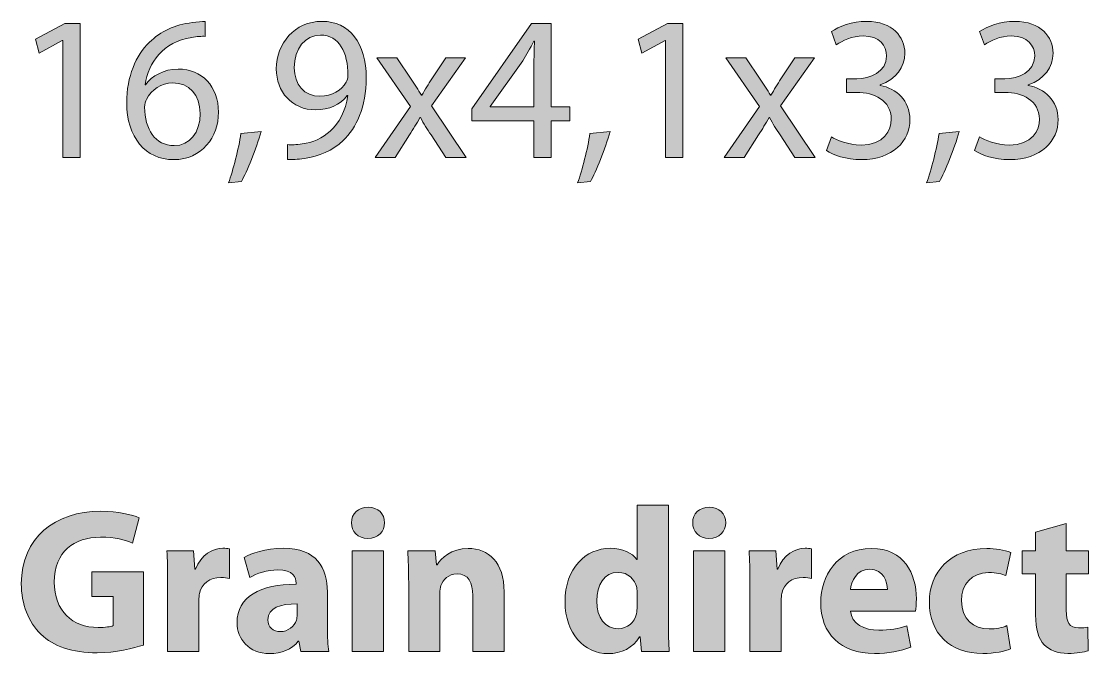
# Model space of a CAD drawing. Header units: inches. Extents: x 110 to 594, y -365 to 80.
# Drawn here: x 514.35 to 550.66, y -127.22 to -105.72 of the extents above; entities that cross this region are included whole.
import ezdxf

# ---------------------------------------------------------------- set-up
doc = ezdxf.new("R2010")
doc.units = ezdxf.units.IN
doc.header["$MEASUREMENT"] = 0
doc.layers.add('description', color=7, linetype='Continuous')

# ---------------------------------------------------------------- blocks, each defined once
blk = doc.blocks.new('block 25')
at = {"layer": 'description'}
h = blk.add_hatch(color=252, dxfattribs=at)
h.dxf.hatch_style = 2
h.paths.add_polyline_path([(515.761, -106.367), (515.747, -106.367), (514.956, -106.794), (514.837, -106.325), (515.831, -105.793), (516.356, -105.793), (516.356, -110.342), (515.761, -110.342)])
h = blk.add_hatch(color=252, dxfattribs=at)
h.dxf.hatch_style = 2
edge = h.paths.add_edge_path()
edge.add_spline(control_points=[(520.611, -106.227), (520.485, -106.22), (520.324, -106.234), (520.15, -106.262), (519.177, -106.416), (518.673, -107.116), (518.568, -107.872), (518.568, -107.872), (518.582, -107.872), (518.582, -107.872), (518.799, -107.578), (519.184, -107.34), (519.688, -107.34), (520.492, -107.34), (521.059, -107.928), (521.059, -108.809), (521.059, -109.649), (520.492, -110.419), (519.541, -110.419), (518.575, -110.419), (517.938, -109.663), (517.938, -108.481), (517.938, -107.585), (518.253, -106.878), (518.708, -106.43), (519.086, -106.059), (519.59, -105.828), (520.164, -105.758), (520.345, -105.73), (520.499, -105.724), (520.611, -105.724), (520.611, -105.724), (520.611, -106.227), (520.611, -106.227)], knot_values=[0, 0, 0, 0, 1, 1, 1, 2, 2, 2, 3, 3, 3, 4, 4, 4, 5, 5, 5, 6, 6, 6, 7, 7, 7, 8, 8, 8, 9, 9, 9, 10, 10, 10, 11, 11, 11, 11], degree=3, periodic=1)
edge = h.paths.add_edge_path()
edge.add_spline(control_points=[(520.436, -108.851), (520.436, -108.201), (520.066, -107.809), (519.499, -107.809), (519.128, -107.809), (518.778, -108.033), (518.61, -108.369), (518.575, -108.439), (518.547, -108.523), (518.547, -108.635), (518.554, -109.383), (518.904, -109.943), (519.555, -109.943), (520.08, -109.943), (520.436, -109.502), (520.436, -108.851)], knot_values=[0, 0, 0, 0, 1, 1, 1, 2, 2, 2, 3, 3, 3, 4, 4, 4, 5, 5, 5, 5], degree=3, periodic=1)
h = blk.add_hatch(color=252, dxfattribs=at)
h.dxf.hatch_style = 2
edge = h.paths.add_edge_path()
edge.add_spline(control_points=[(523.412, -109.908), (523.545, -109.922), (523.699, -109.908), (523.908, -109.887), (524.265, -109.838), (524.602, -109.698), (524.86, -109.446), (525.161, -109.173), (525.378, -108.774), (525.462, -108.243), (525.462, -108.243), (525.441, -108.243), (525.441, -108.243), (525.189, -108.551), (524.826, -108.726), (524.364, -108.726), (523.552, -108.726), (523.027, -108.11), (523.027, -107.333), (523.027, -106.472), (523.65, -105.716), (524.58, -105.716), (525.511, -105.716), (526.085, -106.465), (526.085, -107.641), (526.085, -108.635), (525.749, -109.334), (525.301, -109.768), (524.951, -110.111), (524.469, -110.321), (523.979, -110.377), (523.755, -110.412), (523.559, -110.419), (523.412, -110.412), (523.412, -110.412), (523.412, -109.908), (523.412, -109.908)], knot_values=[0, 0, 0, 0, 1, 1, 1, 2, 2, 2, 3, 3, 3, 4, 4, 4, 5, 5, 5, 6, 6, 6, 7, 7, 7, 8, 8, 8, 9, 9, 9, 10, 10, 10, 11, 11, 11, 12, 12, 12, 12], degree=3, periodic=1)
edge = h.paths.add_edge_path()
edge.add_spline(control_points=[(523.636, -107.298), (523.636, -107.865), (523.979, -108.264), (524.511, -108.264), (524.923, -108.264), (525.245, -108.061), (525.406, -107.788), (525.441, -107.725), (525.462, -107.662), (525.462, -107.557), (525.462, -106.78), (525.175, -106.185), (524.524, -106.185), (524.007, -106.185), (523.636, -106.647), (523.636, -107.298)], knot_values=[0, 0, 0, 0, 1, 1, 1, 2, 2, 2, 3, 3, 3, 4, 4, 4, 5, 5, 5, 5], degree=3, periodic=1)
h = blk.add_hatch(color=252, dxfattribs=at)
h.dxf.hatch_style = 2
h.paths.add_polyline_path([(531.79, -110.342), (531.79, -109.096), (529.677, -109.096), (529.677, -108.697), (531.706, -105.793), (532.371, -105.793), (532.371, -108.62), (533.008, -108.62), (533.008, -109.096), (532.371, -109.096), (532.371, -110.342)])
edge = h.paths.add_edge_path()
edge.add_spline(control_points=[(531.79, -108.62), (531.79, -108.62), (531.79, -107.102), (531.79, -107.102), (531.79, -106.864), (531.797, -106.626), (531.811, -106.388), (531.811, -106.388), (531.79, -106.388), (531.79, -106.388), (531.65, -106.654), (531.538, -106.85), (531.412, -107.06), (531.412, -107.06), (530.3, -108.607), (530.3, -108.607), (530.3, -108.607), (530.3, -108.62), (530.3, -108.62), (530.3, -108.62), (531.79, -108.62), (531.79, -108.62)], knot_values=[0, 0, 0, 0, 1, 1, 1, 2, 2, 2, 3, 3, 3, 4, 4, 4, 5, 5, 5, 6, 6, 6, 7, 7, 7, 7], degree=3, periodic=1)
h = blk.add_hatch(color=252, dxfattribs=at)
h.dxf.hatch_style = 2
h.paths.add_polyline_path([(536.263, -106.367), (536.249, -106.367), (535.458, -106.794), (535.339, -106.325), (536.333, -105.793), (536.858, -105.793), (536.858, -110.342), (536.263, -110.342)])
h = blk.add_hatch(color=252, dxfattribs=at)
h.dxf.hatch_style = 2
edge = h.paths.add_edge_path()
edge.add_spline(control_points=[(541.905, -109.642), (542.08, -109.747), (542.479, -109.922), (542.913, -109.922), (543.696, -109.922), (543.949, -109.425), (543.942, -109.04), (543.934, -108.404), (543.361, -108.131), (542.766, -108.131), (542.766, -108.131), (542.423, -108.131), (542.423, -108.131), (542.423, -108.131), (542.423, -107.669), (542.423, -107.669), (542.423, -107.669), (542.766, -107.669), (542.766, -107.669), (543.214, -107.669), (543.78, -107.438), (543.78, -106.899), (543.78, -106.535), (543.55, -106.213), (542.983, -106.213), (542.619, -106.213), (542.269, -106.374), (542.073, -106.514), (542.073, -106.514), (541.905, -106.066), (541.905, -106.066), (542.15, -105.891), (542.612, -105.716), (543.102, -105.716), (543.997, -105.716), (544.403, -106.248), (544.403, -106.801), (544.403, -107.277), (544.117, -107.676), (543.563, -107.879), (543.563, -107.879), (543.563, -107.893), (543.563, -107.893), (544.124, -107.998), (544.571, -108.418), (544.578, -109.054), (544.578, -109.782), (544.004, -110.419), (542.92, -110.419), (542.409, -110.419), (541.961, -110.258), (541.737, -110.111), (541.737, -110.111), (541.905, -109.642), (541.905, -109.642)], knot_values=[0, 0, 0, 0, 1, 1, 1, 2, 2, 2, 3, 3, 3, 4, 4, 4, 5, 5, 5, 6, 6, 6, 7, 7, 7, 8, 8, 8, 9, 9, 9, 10, 10, 10, 11, 11, 11, 12, 12, 12, 13, 13, 13, 14, 14, 14, 15, 15, 15, 16, 16, 16, 17, 17, 17, 18, 18, 18, 18], degree=3, periodic=1)
h = blk.add_hatch(color=252, dxfattribs=at)
h.dxf.hatch_style = 2
edge = h.paths.add_edge_path()
edge.add_spline(control_points=[(546.945, -109.642), (547.12, -109.747), (547.519, -109.922), (547.952, -109.922), (548.736, -109.922), (548.988, -109.425), (548.981, -109.04), (548.974, -108.404), (548.4, -108.131), (547.806, -108.131), (547.806, -108.131), (547.463, -108.131), (547.463, -108.131), (547.463, -108.131), (547.463, -107.669), (547.463, -107.669), (547.463, -107.669), (547.806, -107.669), (547.806, -107.669), (548.254, -107.669), (548.82, -107.438), (548.82, -106.899), (548.82, -106.535), (548.589, -106.213), (548.022, -106.213), (547.659, -106.213), (547.309, -106.374), (547.113, -106.514), (547.113, -106.514), (546.945, -106.066), (546.945, -106.066), (547.19, -105.891), (547.651, -105.716), (548.141, -105.716), (549.037, -105.716), (549.443, -106.248), (549.443, -106.801), (549.443, -107.277), (549.156, -107.676), (548.603, -107.879), (548.603, -107.879), (548.603, -107.893), (548.603, -107.893), (549.163, -107.998), (549.611, -108.418), (549.618, -109.054), (549.618, -109.782), (549.044, -110.419), (547.959, -110.419), (547.449, -110.419), (547.001, -110.258), (546.777, -110.111), (546.777, -110.111), (546.945, -109.642), (546.945, -109.642)], knot_values=[0, 0, 0, 0, 1, 1, 1, 2, 2, 2, 3, 3, 3, 4, 4, 4, 5, 5, 5, 6, 6, 6, 7, 7, 7, 8, 8, 8, 9, 9, 9, 10, 10, 10, 11, 11, 11, 12, 12, 12, 13, 13, 13, 14, 14, 14, 15, 15, 15, 16, 16, 16, 17, 17, 17, 18, 18, 18, 18], degree=3, periodic=1)
h = blk.add_hatch(color=252, dxfattribs=at)
h.dxf.hatch_style = 2
edge = h.paths.add_edge_path()
edge.add_spline(control_points=[(527.129, -106.955), (527.129, -106.955), (527.611, -107.683), (527.611, -107.683), (527.744, -107.872), (527.85, -108.04), (527.961, -108.229), (527.961, -108.229), (527.975, -108.229), (527.975, -108.229), (528.087, -108.033), (528.199, -107.858), (528.318, -107.676), (528.318, -107.676), (528.787, -106.955), (528.787, -106.955), (528.787, -106.955), (529.459, -106.955), (529.459, -106.955), (529.459, -106.955), (528.304, -108.593), (528.304, -108.593), (528.304, -108.593), (529.487, -110.342), (529.487, -110.342), (529.487, -110.342), (528.794, -110.342), (528.794, -110.342), (528.794, -110.342), (528.29, -109.579), (528.29, -109.579), (528.157, -109.383), (528.045, -109.194), (527.926, -108.991), (527.926, -108.991), (527.912, -108.991), (527.912, -108.991), (527.8, -109.194), (527.688, -109.376), (527.555, -109.579), (527.555, -109.579), (527.066, -110.342), (527.066, -110.342), (527.066, -110.342), (526.387, -110.342), (526.387, -110.342), (526.387, -110.342), (527.591, -108.614), (527.591, -108.614), (527.591, -108.614), (526.443, -106.955), (526.443, -106.955), (526.443, -106.955), (527.129, -106.955), (527.129, -106.955)], knot_values=[0, 0, 0, 0, 1, 1, 1, 2, 2, 2, 3, 3, 3, 4, 4, 4, 5, 5, 5, 6, 6, 6, 7, 7, 7, 8, 8, 8, 9, 9, 9, 10, 10, 10, 11, 11, 11, 12, 12, 12, 13, 13, 13, 14, 14, 14, 15, 15, 15, 16, 16, 16, 17, 17, 17, 18, 18, 18, 18], degree=3, periodic=1)
h = blk.add_hatch(color=252, dxfattribs=at)
h.dxf.hatch_style = 2
edge = h.paths.add_edge_path()
edge.add_spline(control_points=[(539, -106.955), (539, -106.955), (539.483, -107.683), (539.483, -107.683), (539.616, -107.872), (539.721, -108.04), (539.833, -108.229), (539.833, -108.229), (539.847, -108.229), (539.847, -108.229), (539.959, -108.033), (540.071, -107.858), (540.19, -107.676), (540.19, -107.676), (540.658, -106.955), (540.658, -106.955), (540.658, -106.955), (541.33, -106.955), (541.33, -106.955), (541.33, -106.955), (540.175, -108.593), (540.175, -108.593), (540.175, -108.593), (541.359, -110.342), (541.359, -110.342), (541.359, -110.342), (540.665, -110.342), (540.665, -110.342), (540.665, -110.342), (540.162, -109.579), (540.162, -109.579), (540.029, -109.383), (539.917, -109.194), (539.798, -108.991), (539.798, -108.991), (539.784, -108.991), (539.784, -108.991), (539.672, -109.194), (539.56, -109.376), (539.427, -109.579), (539.427, -109.579), (538.937, -110.342), (538.937, -110.342), (538.937, -110.342), (538.258, -110.342), (538.258, -110.342), (538.258, -110.342), (539.462, -108.614), (539.462, -108.614), (539.462, -108.614), (538.314, -106.955), (538.314, -106.955), (538.314, -106.955), (539, -106.955), (539, -106.955)], knot_values=[0, 0, 0, 0, 1, 1, 1, 2, 2, 2, 3, 3, 3, 4, 4, 4, 5, 5, 5, 6, 6, 6, 7, 7, 7, 8, 8, 8, 9, 9, 9, 10, 10, 10, 11, 11, 11, 12, 12, 12, 13, 13, 13, 14, 14, 14, 15, 15, 15, 16, 16, 16, 17, 17, 17, 18, 18, 18, 18], degree=3, periodic=1)
h = blk.add_hatch(color=252, dxfattribs=at)
h.dxf.hatch_style = 2
edge = h.paths.add_edge_path()
edge.add_spline(control_points=[(521.403, -111.21), (521.557, -110.79), (521.746, -110.041), (521.823, -109.53), (521.823, -109.53), (522.509, -109.46), (522.509, -109.46), (522.341, -110.055), (522.033, -110.832), (521.837, -111.161), (521.837, -111.161), (521.403, -111.21), (521.403, -111.21)], knot_values=[0, 0, 0, 0, 1, 1, 1, 2, 2, 2, 3, 3, 3, 4, 4, 4, 4], degree=3, periodic=1)
h = blk.add_hatch(color=252, dxfattribs=at)
h.dxf.hatch_style = 2
edge = h.paths.add_edge_path()
edge.add_spline(control_points=[(533.275, -111.21), (533.429, -110.79), (533.617, -110.041), (533.695, -109.53), (533.695, -109.53), (534.38, -109.46), (534.38, -109.46), (534.212, -110.055), (533.904, -110.832), (533.708, -111.161), (533.708, -111.161), (533.275, -111.21), (533.275, -111.21)], knot_values=[0, 0, 0, 0, 1, 1, 1, 2, 2, 2, 3, 3, 3, 4, 4, 4, 4], degree=3, periodic=1)
h = blk.add_hatch(color=252, dxfattribs=at)
h.dxf.hatch_style = 2
edge = h.paths.add_edge_path()
edge.add_spline(control_points=[(545.146, -111.21), (545.3, -110.79), (545.489, -110.041), (545.566, -109.53), (545.566, -109.53), (546.252, -109.46), (546.252, -109.46), (546.084, -110.055), (545.776, -110.832), (545.58, -111.161), (545.58, -111.161), (545.146, -111.21), (545.146, -111.21)], knot_values=[0, 0, 0, 0, 1, 1, 1, 2, 2, 2, 3, 3, 3, 4, 4, 4, 4], degree=3, periodic=1)
h = blk.add_hatch(color=252, dxfattribs=at)
h.dxf.hatch_style = 2
edge = h.paths.add_edge_path()
edge.add_spline(control_points=[(526.709, -122.768), (526.709, -123.062), (526.492, -123.3), (526.135, -123.3), (525.799, -123.3), (525.582, -123.062), (525.582, -122.768), (525.582, -122.467), (525.806, -122.237), (526.149, -122.237), (526.492, -122.237), (526.702, -122.467), (526.709, -122.768)], knot_values=[0, 0, 0, 0, 1, 1, 1, 2, 2, 2, 3, 3, 3, 4, 4, 4, 4], degree=3, periodic=1)
h.paths.add_polyline_path([(525.61, -127.142), (525.61, -123.72), (526.674, -123.72), (526.674, -127.142)])
h = blk.add_hatch(color=252, dxfattribs=at)
h.dxf.hatch_style = 2
edge = h.paths.add_edge_path()
edge.add_spline(control_points=[(536.361, -122.174), (536.361, -122.174), (536.361, -126.12), (536.361, -126.12), (536.361, -126.505), (536.375, -126.911), (536.389, -127.142), (536.389, -127.142), (535.444, -127.142), (535.444, -127.142), (535.444, -127.142), (535.403, -126.645), (535.403, -126.645), (535.403, -126.645), (535.381, -126.645), (535.381, -126.645), (535.171, -127.023), (534.752, -127.219), (534.311, -127.219), (533.499, -127.219), (532.848, -126.526), (532.848, -125.463), (532.841, -124.308), (533.562, -123.636), (534.381, -123.636), (534.808, -123.636), (535.129, -123.79), (535.283, -124.021), (535.283, -124.021), (535.297, -124.021), (535.297, -124.021), (535.297, -124.021), (535.297, -122.174), (535.297, -122.174), (535.297, -122.174), (536.361, -122.174), (536.361, -122.174)], knot_values=[0, 0, 0, 0, 1, 1, 1, 2, 2, 2, 3, 3, 3, 4, 4, 4, 5, 5, 5, 6, 6, 6, 7, 7, 7, 8, 8, 8, 9, 9, 9, 10, 10, 10, 11, 11, 11, 12, 12, 12, 12], degree=3, periodic=1)
edge = h.paths.add_edge_path()
edge.add_spline(control_points=[(535.297, -125.169), (535.297, -125.113), (535.297, -125.036), (535.283, -124.973), (535.22, -124.693), (534.99, -124.455), (534.661, -124.455), (534.171, -124.455), (533.926, -124.889), (533.926, -125.428), (533.926, -126.008), (534.213, -126.372), (534.654, -126.372), (534.962, -126.372), (535.214, -126.162), (535.277, -125.861), (535.29, -125.784), (535.297, -125.7), (535.297, -125.617), (535.297, -125.617), (535.297, -125.169), (535.297, -125.169)], knot_values=[0, 0, 0, 0, 1, 1, 1, 2, 2, 2, 3, 3, 3, 4, 4, 4, 5, 5, 5, 6, 6, 6, 7, 7, 7, 7], degree=3, periodic=1)
h = blk.add_hatch(color=252, dxfattribs=at)
h.dxf.hatch_style = 2
edge = h.paths.add_edge_path()
edge.add_spline(control_points=[(538.315, -122.768), (538.315, -123.062), (538.098, -123.3), (537.741, -123.3), (537.405, -123.3), (537.188, -123.062), (537.188, -122.768), (537.188, -122.467), (537.412, -122.237), (537.755, -122.237), (538.098, -122.237), (538.308, -122.467), (538.315, -122.768)], knot_values=[0, 0, 0, 0, 1, 1, 1, 2, 2, 2, 3, 3, 3, 4, 4, 4, 4], degree=3, periodic=1)
h.paths.add_polyline_path([(537.216, -127.142), (537.216, -123.72), (538.28, -123.72), (538.28, -127.142)])
h = blk.add_hatch(color=252, dxfattribs=at)
h.dxf.hatch_style = 2
edge = h.paths.add_edge_path()
edge.add_spline(control_points=[(518.511, -126.925), (518.182, -127.037), (517.559, -127.191), (516.937, -127.191), (516.076, -127.191), (515.453, -126.974), (515.019, -126.561), (514.592, -126.148), (514.354, -125.532), (514.354, -124.84), (514.361, -123.272), (515.502, -122.376), (517.049, -122.376), (517.658, -122.376), (518.126, -122.495), (518.357, -122.6), (518.357, -122.6), (518.133, -123.461), (518.133, -123.461), (517.874, -123.342), (517.559, -123.258), (517.042, -123.258), (516.153, -123.258), (515.474, -123.755), (515.474, -124.784), (515.474, -125.763), (516.09, -126.33), (516.964, -126.33), (517.203, -126.33), (517.399, -126.302), (517.483, -126.267), (517.483, -126.267), (517.483, -125.274), (517.483, -125.274), (517.483, -125.274), (516.755, -125.274), (516.755, -125.274), (516.755, -125.274), (516.755, -124.441), (516.755, -124.441), (516.755, -124.441), (518.511, -124.441), (518.511, -124.441), (518.511, -124.441), (518.511, -126.925), (518.511, -126.925)], knot_values=[0, 0, 0, 0, 1, 1, 1, 2, 2, 2, 3, 3, 3, 4, 4, 4, 5, 5, 5, 6, 6, 6, 7, 7, 7, 8, 8, 8, 9, 9, 9, 10, 10, 10, 11, 11, 11, 12, 12, 12, 13, 13, 13, 14, 14, 14, 15, 15, 15, 15], degree=3, periodic=1)
h = blk.add_hatch(color=252, dxfattribs=at)
h.dxf.hatch_style = 2
edge = h.paths.add_edge_path()
edge.add_spline(control_points=[(549.893, -122.796), (549.893, -122.796), (549.893, -123.72), (549.893, -123.72), (549.893, -123.72), (550.655, -123.72), (550.655, -123.72), (550.655, -123.72), (550.655, -124.504), (550.655, -124.504), (550.655, -124.504), (549.893, -124.504), (549.893, -124.504), (549.893, -124.504), (549.893, -125.742), (549.893, -125.742), (549.893, -126.155), (549.997, -126.344), (550.312, -126.344), (550.459, -126.344), (550.529, -126.337), (550.627, -126.316), (550.627, -126.316), (550.634, -127.121), (550.634, -127.121), (550.501, -127.17), (550.243, -127.212), (549.949, -127.212), (549.606, -127.212), (549.319, -127.093), (549.144, -126.918), (548.948, -126.715), (548.85, -126.386), (548.85, -125.903), (548.85, -125.903), (548.85, -124.504), (548.85, -124.504), (548.85, -124.504), (548.395, -124.504), (548.395, -124.504), (548.395, -124.504), (548.395, -123.72), (548.395, -123.72), (548.395, -123.72), (548.85, -123.72), (548.85, -123.72), (548.85, -123.72), (548.85, -123.083), (548.85, -123.083), (548.85, -123.083), (549.893, -122.796), (549.893, -122.796)], knot_values=[0, 0, 0, 0, 1, 1, 1, 2, 2, 2, 3, 3, 3, 4, 4, 4, 5, 5, 5, 6, 6, 6, 7, 7, 7, 8, 8, 8, 9, 9, 9, 10, 10, 10, 11, 11, 11, 12, 12, 12, 13, 13, 13, 14, 14, 14, 15, 15, 15, 16, 16, 16, 17, 17, 17, 17], degree=3, periodic=1)
h = blk.add_hatch(color=252, dxfattribs=at)
h.dxf.hatch_style = 2
edge = h.paths.add_edge_path()
edge.add_spline(control_points=[(519.331, -124.847), (519.331, -124.343), (519.324, -124.014), (519.303, -123.72), (519.303, -123.72), (520.213, -123.72), (520.213, -123.72), (520.213, -123.72), (520.255, -124.35), (520.255, -124.35), (520.255, -124.35), (520.283, -124.35), (520.283, -124.35), (520.458, -123.846), (520.871, -123.636), (521.207, -123.636), (521.305, -123.636), (521.354, -123.643), (521.431, -123.657), (521.431, -123.657), (521.431, -124.658), (521.431, -124.658), (521.347, -124.644), (521.263, -124.63), (521.144, -124.63), (520.752, -124.63), (520.486, -124.84), (520.416, -125.169), (520.402, -125.239), (520.395, -125.323), (520.395, -125.407), (520.395, -125.407), (520.395, -127.142), (520.395, -127.142), (520.395, -127.142), (519.331, -127.142), (519.331, -127.142), (519.331, -127.142), (519.331, -124.847), (519.331, -124.847)], knot_values=[0, 0, 0, 0, 1, 1, 1, 2, 2, 2, 3, 3, 3, 4, 4, 4, 5, 5, 5, 6, 6, 6, 7, 7, 7, 8, 8, 8, 9, 9, 9, 10, 10, 10, 11, 11, 11, 12, 12, 12, 13, 13, 13, 13], degree=3, periodic=1)
h = blk.add_hatch(color=252, dxfattribs=at)
h.dxf.hatch_style = 2
edge = h.paths.add_edge_path()
edge.add_spline(control_points=[(524.762, -126.316), (524.762, -126.638), (524.777, -126.953), (524.818, -127.142), (524.818, -127.142), (523.859, -127.142), (523.859, -127.142), (523.859, -127.142), (523.797, -126.799), (523.797, -126.799), (523.797, -126.799), (523.775, -126.799), (523.775, -126.799), (523.552, -127.072), (523.202, -127.219), (522.796, -127.219), (522.103, -127.219), (521.69, -126.715), (521.69, -126.169), (521.69, -125.281), (522.488, -124.861), (523.699, -124.861), (523.699, -124.861), (523.699, -124.819), (523.699, -124.819), (523.699, -124.63), (523.601, -124.371), (523.076, -124.371), (522.726, -124.371), (522.355, -124.49), (522.131, -124.63), (522.131, -124.63), (521.935, -123.944), (521.935, -123.944), (522.173, -123.811), (522.642, -123.636), (523.265, -123.636), (524.406, -123.636), (524.762, -124.308), (524.762, -125.12), (524.762, -125.12), (524.762, -126.316), (524.762, -126.316)], knot_values=[0, 0, 0, 0, 1, 1, 1, 2, 2, 2, 3, 3, 3, 4, 4, 4, 5, 5, 5, 6, 6, 6, 7, 7, 7, 8, 8, 8, 9, 9, 9, 10, 10, 10, 11, 11, 11, 12, 12, 12, 13, 13, 13, 14, 14, 14, 14], degree=3, periodic=1)
edge = h.paths.add_edge_path()
edge.add_spline(control_points=[(523.734, -125.526), (523.174, -125.526), (522.74, -125.659), (522.74, -126.064), (522.74, -126.337), (522.922, -126.47), (523.16, -126.47), (523.419, -126.47), (523.643, -126.295), (523.713, -126.078), (523.727, -126.022), (523.734, -125.959), (523.734, -125.896), (523.734, -125.896), (523.734, -125.526), (523.734, -125.526)], knot_values=[0, 0, 0, 0, 1, 1, 1, 2, 2, 2, 3, 3, 3, 4, 4, 4, 5, 5, 5, 5], degree=3, periodic=1)
h = blk.add_hatch(color=252, dxfattribs=at)
h.dxf.hatch_style = 2
edge = h.paths.add_edge_path()
edge.add_spline(control_points=[(527.528, -124.812), (527.528, -124.385), (527.514, -124.028), (527.5, -123.72), (527.5, -123.72), (528.424, -123.72), (528.424, -123.72), (528.424, -123.72), (528.473, -124.196), (528.473, -124.196), (528.473, -124.196), (528.494, -124.196), (528.494, -124.196), (528.634, -123.972), (528.977, -123.643), (529.551, -123.643), (530.25, -123.643), (530.775, -124.112), (530.775, -125.12), (530.775, -125.12), (530.775, -127.142), (530.775, -127.142), (530.775, -127.142), (529.711, -127.142), (529.711, -127.142), (529.711, -127.142), (529.711, -125.246), (529.711, -125.246), (529.711, -124.805), (529.558, -124.504), (529.173, -124.504), (528.879, -124.504), (528.704, -124.707), (528.627, -124.903), (528.599, -124.973), (528.592, -125.071), (528.592, -125.169), (528.592, -125.169), (528.592, -127.142), (528.592, -127.142), (528.592, -127.142), (527.528, -127.142), (527.528, -127.142), (527.528, -127.142), (527.528, -124.812), (527.528, -124.812)], knot_values=[0, 0, 0, 0, 1, 1, 1, 2, 2, 2, 3, 3, 3, 4, 4, 4, 5, 5, 5, 6, 6, 6, 7, 7, 7, 8, 8, 8, 9, 9, 9, 10, 10, 10, 11, 11, 11, 12, 12, 12, 13, 13, 13, 14, 14, 14, 15, 15, 15, 15], degree=3, periodic=1)
h = blk.add_hatch(color=252, dxfattribs=at)
h.dxf.hatch_style = 2
edge = h.paths.add_edge_path()
edge.add_spline(control_points=[(539.134, -124.847), (539.134, -124.343), (539.127, -124.014), (539.106, -123.72), (539.106, -123.72), (540.016, -123.72), (540.016, -123.72), (540.016, -123.72), (540.058, -124.35), (540.058, -124.35), (540.058, -124.35), (540.086, -124.35), (540.086, -124.35), (540.261, -123.846), (540.674, -123.636), (541.01, -123.636), (541.107, -123.636), (541.157, -123.643), (541.233, -123.657), (541.233, -123.657), (541.233, -124.658), (541.233, -124.658), (541.149, -124.644), (541.066, -124.63), (540.946, -124.63), (540.554, -124.63), (540.288, -124.84), (540.219, -125.169), (540.205, -125.239), (540.198, -125.323), (540.198, -125.407), (540.198, -125.407), (540.198, -127.142), (540.198, -127.142), (540.198, -127.142), (539.134, -127.142), (539.134, -127.142), (539.134, -127.142), (539.134, -124.847), (539.134, -124.847)], knot_values=[0, 0, 0, 0, 1, 1, 1, 2, 2, 2, 3, 3, 3, 4, 4, 4, 5, 5, 5, 6, 6, 6, 7, 7, 7, 8, 8, 8, 9, 9, 9, 10, 10, 10, 11, 11, 11, 12, 12, 12, 13, 13, 13, 13], degree=3, periodic=1)
h = blk.add_hatch(color=252, dxfattribs=at)
h.dxf.hatch_style = 2
edge = h.paths.add_edge_path()
edge.add_spline(control_points=[(542.557, -125.771), (542.585, -126.211), (543.026, -126.421), (543.522, -126.421), (543.887, -126.421), (544.18, -126.372), (544.467, -126.274), (544.467, -126.274), (544.607, -126.995), (544.607, -126.995), (544.257, -127.142), (543.83, -127.212), (543.368, -127.212), (542.207, -127.212), (541.542, -126.54), (541.542, -125.47), (541.542, -124.602), (542.081, -123.643), (543.271, -123.643), (544.376, -123.643), (544.796, -124.504), (544.796, -125.351), (544.796, -125.532), (544.775, -125.694), (544.761, -125.771), (544.761, -125.771), (542.557, -125.771), (542.557, -125.771)], knot_values=[0, 0, 0, 0, 1, 1, 1, 2, 2, 2, 3, 3, 3, 4, 4, 4, 5, 5, 5, 6, 6, 6, 7, 7, 7, 8, 8, 8, 9, 9, 9, 9], degree=3, periodic=1)
edge = h.paths.add_edge_path()
edge.add_spline(control_points=[(543.809, -125.043), (543.809, -124.784), (543.697, -124.35), (543.208, -124.35), (542.76, -124.35), (542.578, -124.763), (542.55, -125.043), (542.55, -125.043), (543.809, -125.043), (543.809, -125.043)], knot_values=[0, 0, 0, 0, 1, 1, 1, 2, 2, 2, 3, 3, 3, 3], degree=3, periodic=1)
h = blk.add_hatch(color=252, dxfattribs=at)
h.dxf.hatch_style = 2
edge = h.paths.add_edge_path()
edge.add_spline(control_points=[(548.002, -127.051), (547.813, -127.142), (547.456, -127.212), (547.051, -127.212), (545.945, -127.212), (545.238, -126.533), (545.238, -125.463), (545.238, -124.462), (545.924, -123.643), (547.198, -123.643), (547.478, -123.643), (547.785, -123.692), (548.009, -123.776), (548.009, -123.776), (547.842, -124.567), (547.842, -124.567), (547.715, -124.511), (547.527, -124.462), (547.247, -124.462), (546.687, -124.462), (546.323, -124.861), (546.33, -125.421), (546.33, -126.043), (546.75, -126.379), (547.268, -126.379), (547.519, -126.379), (547.715, -126.337), (547.876, -126.267), (547.876, -126.267), (548.002, -127.051), (548.002, -127.051)], knot_values=[0, 0, 0, 0, 1, 1, 1, 2, 2, 2, 3, 3, 3, 4, 4, 4, 5, 5, 5, 6, 6, 6, 7, 7, 7, 8, 8, 8, 9, 9, 9, 10, 10, 10, 10], degree=3, periodic=1)
at = {"layer": 'description', "lineweight": 0}
for points in [[(515.761, -106.367), (515.747, -106.367), (514.956, -106.794), (514.837, -106.325), (515.831, -105.793), (516.356, -105.793), (516.356, -110.342), (515.761, -110.342), (515.761, -106.367)], [(531.79, -110.342), (531.79, -109.096), (529.677, -109.096), (529.677, -108.697), (531.706, -105.793), (532.371, -105.793), (532.371, -108.62), (533.008, -108.62), (533.008, -109.096), (532.371, -109.096), (532.371, -110.342), (531.79, -110.342)], [(536.263, -106.367), (536.249, -106.367), (535.458, -106.794), (535.339, -106.325), (536.333, -105.793), (536.858, -105.793), (536.858, -110.342), (536.263, -110.342), (536.263, -106.367)], [(525.61, -127.142), (525.61, -123.72), (526.674, -123.72), (526.674, -127.142), (525.61, -127.142)], [(537.216, -127.142), (537.216, -123.72), (538.28, -123.72), (538.28, -127.142), (537.216, -127.142)]]:
    blk.add_lwpolyline(points, dxfattribs=at)
for points, knots in [([(520.611, -106.227), (520.485, -106.22), (520.324, -106.234), (520.15, -106.262), (519.177, -106.416), (518.673, -107.116), (518.568, -107.872), (518.568, -107.872), (518.582, -107.872), (518.582, -107.872), (518.799, -107.578), (519.184, -107.34), (519.688, -107.34), (520.492, -107.34), (521.059, -107.928), (521.059, -108.809), (521.059, -109.649), (520.492, -110.419), (519.541, -110.419), (518.575, -110.419), (517.938, -109.663), (517.938, -108.481), (517.938, -107.585), (518.253, -106.878), (518.708, -106.43), (519.086, -106.059), (519.59, -105.828), (520.164, -105.758), (520.345, -105.73), (520.499, -105.724), (520.611, -105.724), (520.611, -105.724), (520.611, -106.227), (520.611, -106.227)], [0, 0, 0, 0, 1, 1, 1, 2, 2, 2, 3, 3, 3, 4, 4, 4, 5, 5, 5, 6, 6, 6, 7, 7, 7, 8, 8, 8, 9, 9, 9, 10, 10, 10, 11, 11, 11, 11]), ([(523.412, -109.908), (523.545, -109.922), (523.699, -109.908), (523.908, -109.887), (524.265, -109.838), (524.602, -109.698), (524.86, -109.446), (525.161, -109.173), (525.378, -108.774), (525.462, -108.243), (525.462, -108.243), (525.441, -108.243), (525.441, -108.243), (525.189, -108.551), (524.826, -108.726), (524.364, -108.726), (523.552, -108.726), (523.027, -108.11), (523.027, -107.333), (523.027, -106.472), (523.65, -105.716), (524.58, -105.716), (525.511, -105.716), (526.085, -106.465), (526.085, -107.641), (526.085, -108.635), (525.749, -109.334), (525.301, -109.768), (524.951, -110.111), (524.469, -110.321), (523.979, -110.377), (523.755, -110.412), (523.559, -110.419), (523.412, -110.412), (523.412, -110.412), (523.412, -109.908), (523.412, -109.908)], [0, 0, 0, 0, 1, 1, 1, 2, 2, 2, 3, 3, 3, 4, 4, 4, 5, 5, 5, 6, 6, 6, 7, 7, 7, 8, 8, 8, 9, 9, 9, 10, 10, 10, 11, 11, 11, 12, 12, 12, 12]), ([(541.905, -109.642), (542.08, -109.747), (542.479, -109.922), (542.913, -109.922), (543.696, -109.922), (543.949, -109.425), (543.942, -109.04), (543.934, -108.404), (543.361, -108.131), (542.766, -108.131), (542.766, -108.131), (542.423, -108.131), (542.423, -108.131), (542.423, -108.131), (542.423, -107.669), (542.423, -107.669), (542.423, -107.669), (542.766, -107.669), (542.766, -107.669), (543.214, -107.669), (543.78, -107.438), (543.78, -106.899), (543.78, -106.535), (543.55, -106.213), (542.983, -106.213), (542.619, -106.213), (542.269, -106.374), (542.073, -106.514), (542.073, -106.514), (541.905, -106.066), (541.905, -106.066), (542.15, -105.891), (542.612, -105.716), (543.102, -105.716), (543.997, -105.716), (544.403, -106.248), (544.403, -106.801), (544.403, -107.277), (544.117, -107.676), (543.563, -107.879), (543.563, -107.879), (543.563, -107.893), (543.563, -107.893), (544.124, -107.998), (544.571, -108.418), (544.578, -109.054), (544.578, -109.782), (544.004, -110.419), (542.92, -110.419), (542.409, -110.419), (541.961, -110.258), (541.737, -110.111), (541.737, -110.111), (541.905, -109.642), (541.905, -109.642)], [0, 0, 0, 0, 1, 1, 1, 2, 2, 2, 3, 3, 3, 4, 4, 4, 5, 5, 5, 6, 6, 6, 7, 7, 7, 8, 8, 8, 9, 9, 9, 10, 10, 10, 11, 11, 11, 12, 12, 12, 13, 13, 13, 14, 14, 14, 15, 15, 15, 16, 16, 16, 17, 17, 17, 18, 18, 18, 18]), ([(546.945, -109.642), (547.12, -109.747), (547.519, -109.922), (547.952, -109.922), (548.736, -109.922), (548.988, -109.425), (548.981, -109.04), (548.974, -108.404), (548.4, -108.131), (547.806, -108.131), (547.806, -108.131), (547.463, -108.131), (547.463, -108.131), (547.463, -108.131), (547.463, -107.669), (547.463, -107.669), (547.463, -107.669), (547.806, -107.669), (547.806, -107.669), (548.254, -107.669), (548.82, -107.438), (548.82, -106.899), (548.82, -106.535), (548.589, -106.213), (548.022, -106.213), (547.659, -106.213), (547.309, -106.374), (547.113, -106.514), (547.113, -106.514), (546.945, -106.066), (546.945, -106.066), (547.19, -105.891), (547.651, -105.716), (548.141, -105.716), (549.037, -105.716), (549.443, -106.248), (549.443, -106.801), (549.443, -107.277), (549.156, -107.676), (548.603, -107.879), (548.603, -107.879), (548.603, -107.893), (548.603, -107.893), (549.163, -107.998), (549.611, -108.418), (549.618, -109.054), (549.618, -109.782), (549.044, -110.419), (547.959, -110.419), (547.449, -110.419), (547.001, -110.258), (546.777, -110.111), (546.777, -110.111), (546.945, -109.642), (546.945, -109.642)], [0, 0, 0, 0, 1, 1, 1, 2, 2, 2, 3, 3, 3, 4, 4, 4, 5, 5, 5, 6, 6, 6, 7, 7, 7, 8, 8, 8, 9, 9, 9, 10, 10, 10, 11, 11, 11, 12, 12, 12, 13, 13, 13, 14, 14, 14, 15, 15, 15, 16, 16, 16, 17, 17, 17, 18, 18, 18, 18]), ([(523.636, -107.298), (523.636, -107.865), (523.979, -108.264), (524.511, -108.264), (524.923, -108.264), (525.245, -108.061), (525.406, -107.788), (525.441, -107.725), (525.462, -107.662), (525.462, -107.557), (525.462, -106.78), (525.175, -106.185), (524.524, -106.185), (524.007, -106.185), (523.636, -106.647), (523.636, -107.298)], [0, 0, 0, 0, 1, 1, 1, 2, 2, 2, 3, 3, 3, 4, 4, 4, 5, 5, 5, 5]), ([(531.79, -108.62), (531.79, -108.62), (531.79, -107.102), (531.79, -107.102), (531.79, -106.864), (531.797, -106.626), (531.811, -106.388), (531.811, -106.388), (531.79, -106.388), (531.79, -106.388), (531.65, -106.654), (531.538, -106.85), (531.412, -107.06), (531.412, -107.06), (530.3, -108.607), (530.3, -108.607), (530.3, -108.607), (530.3, -108.62), (530.3, -108.62), (530.3, -108.62), (531.79, -108.62), (531.79, -108.62)], [0, 0, 0, 0, 1, 1, 1, 2, 2, 2, 3, 3, 3, 4, 4, 4, 5, 5, 5, 6, 6, 6, 7, 7, 7, 7]), ([(527.129, -106.955), (527.129, -106.955), (527.611, -107.683), (527.611, -107.683), (527.744, -107.872), (527.85, -108.04), (527.961, -108.229), (527.961, -108.229), (527.975, -108.229), (527.975, -108.229), (528.087, -108.033), (528.199, -107.858), (528.318, -107.676), (528.318, -107.676), (528.787, -106.955), (528.787, -106.955), (528.787, -106.955), (529.459, -106.955), (529.459, -106.955), (529.459, -106.955), (528.304, -108.593), (528.304, -108.593), (528.304, -108.593), (529.487, -110.342), (529.487, -110.342), (529.487, -110.342), (528.794, -110.342), (528.794, -110.342), (528.794, -110.342), (528.29, -109.579), (528.29, -109.579), (528.157, -109.383), (528.045, -109.194), (527.926, -108.991), (527.926, -108.991), (527.912, -108.991), (527.912, -108.991), (527.8, -109.194), (527.688, -109.376), (527.555, -109.579), (527.555, -109.579), (527.066, -110.342), (527.066, -110.342), (527.066, -110.342), (526.387, -110.342), (526.387, -110.342), (526.387, -110.342), (527.591, -108.614), (527.591, -108.614), (527.591, -108.614), (526.443, -106.955), (526.443, -106.955), (526.443, -106.955), (527.129, -106.955), (527.129, -106.955)], [0, 0, 0, 0, 1, 1, 1, 2, 2, 2, 3, 3, 3, 4, 4, 4, 5, 5, 5, 6, 6, 6, 7, 7, 7, 8, 8, 8, 9, 9, 9, 10, 10, 10, 11, 11, 11, 12, 12, 12, 13, 13, 13, 14, 14, 14, 15, 15, 15, 16, 16, 16, 17, 17, 17, 18, 18, 18, 18]), ([(539, -106.955), (539, -106.955), (539.483, -107.683), (539.483, -107.683), (539.616, -107.872), (539.721, -108.04), (539.833, -108.229), (539.833, -108.229), (539.847, -108.229), (539.847, -108.229), (539.959, -108.033), (540.071, -107.858), (540.19, -107.676), (540.19, -107.676), (540.658, -106.955), (540.658, -106.955), (540.658, -106.955), (541.33, -106.955), (541.33, -106.955), (541.33, -106.955), (540.175, -108.593), (540.175, -108.593), (540.175, -108.593), (541.359, -110.342), (541.359, -110.342), (541.359, -110.342), (540.665, -110.342), (540.665, -110.342), (540.665, -110.342), (540.162, -109.579), (540.162, -109.579), (540.029, -109.383), (539.917, -109.194), (539.798, -108.991), (539.798, -108.991), (539.784, -108.991), (539.784, -108.991), (539.672, -109.194), (539.56, -109.376), (539.427, -109.579), (539.427, -109.579), (538.937, -110.342), (538.937, -110.342), (538.937, -110.342), (538.258, -110.342), (538.258, -110.342), (538.258, -110.342), (539.462, -108.614), (539.462, -108.614), (539.462, -108.614), (538.314, -106.955), (538.314, -106.955), (538.314, -106.955), (539, -106.955), (539, -106.955)], [0, 0, 0, 0, 1, 1, 1, 2, 2, 2, 3, 3, 3, 4, 4, 4, 5, 5, 5, 6, 6, 6, 7, 7, 7, 8, 8, 8, 9, 9, 9, 10, 10, 10, 11, 11, 11, 12, 12, 12, 13, 13, 13, 14, 14, 14, 15, 15, 15, 16, 16, 16, 17, 17, 17, 18, 18, 18, 18]), ([(520.436, -108.851), (520.436, -108.201), (520.066, -107.809), (519.499, -107.809), (519.128, -107.809), (518.778, -108.033), (518.61, -108.369), (518.575, -108.439), (518.547, -108.523), (518.547, -108.635), (518.554, -109.383), (518.904, -109.943), (519.555, -109.943), (520.08, -109.943), (520.436, -109.502), (520.436, -108.851)], [0, 0, 0, 0, 1, 1, 1, 2, 2, 2, 3, 3, 3, 4, 4, 4, 5, 5, 5, 5]), ([(521.403, -111.21), (521.557, -110.79), (521.746, -110.041), (521.823, -109.53), (521.823, -109.53), (522.509, -109.46), (522.509, -109.46), (522.341, -110.055), (522.033, -110.832), (521.837, -111.161), (521.837, -111.161), (521.403, -111.21), (521.403, -111.21)], [0, 0, 0, 0, 1, 1, 1, 2, 2, 2, 3, 3, 3, 4, 4, 4, 4]), ([(533.275, -111.21), (533.429, -110.79), (533.617, -110.041), (533.695, -109.53), (533.695, -109.53), (534.38, -109.46), (534.38, -109.46), (534.212, -110.055), (533.904, -110.832), (533.708, -111.161), (533.708, -111.161), (533.275, -111.21), (533.275, -111.21)], [0, 0, 0, 0, 1, 1, 1, 2, 2, 2, 3, 3, 3, 4, 4, 4, 4]), ([(545.146, -111.21), (545.3, -110.79), (545.489, -110.041), (545.566, -109.53), (545.566, -109.53), (546.252, -109.46), (546.252, -109.46), (546.084, -110.055), (545.776, -110.832), (545.58, -111.161), (545.58, -111.161), (545.146, -111.21), (545.146, -111.21)], [0, 0, 0, 0, 1, 1, 1, 2, 2, 2, 3, 3, 3, 4, 4, 4, 4]), ([(526.709, -122.768), (526.709, -123.062), (526.492, -123.3), (526.135, -123.3), (525.799, -123.3), (525.582, -123.062), (525.582, -122.768), (525.582, -122.467), (525.806, -122.237), (526.149, -122.237), (526.492, -122.237), (526.702, -122.467), (526.709, -122.768)], [0, 0, 0, 0, 1, 1, 1, 2, 2, 2, 3, 3, 3, 4, 4, 4, 4]), ([(536.361, -122.174), (536.361, -122.174), (536.361, -126.12), (536.361, -126.12), (536.361, -126.505), (536.375, -126.911), (536.389, -127.142), (536.389, -127.142), (535.444, -127.142), (535.444, -127.142), (535.444, -127.142), (535.403, -126.645), (535.403, -126.645), (535.403, -126.645), (535.381, -126.645), (535.381, -126.645), (535.171, -127.023), (534.752, -127.219), (534.311, -127.219), (533.499, -127.219), (532.848, -126.526), (532.848, -125.463), (532.841, -124.308), (533.562, -123.636), (534.381, -123.636), (534.808, -123.636), (535.129, -123.79), (535.283, -124.021), (535.283, -124.021), (535.297, -124.021), (535.297, -124.021), (535.297, -124.021), (535.297, -122.174), (535.297, -122.174), (535.297, -122.174), (536.361, -122.174), (536.361, -122.174)], [0, 0, 0, 0, 1, 1, 1, 2, 2, 2, 3, 3, 3, 4, 4, 4, 5, 5, 5, 6, 6, 6, 7, 7, 7, 8, 8, 8, 9, 9, 9, 10, 10, 10, 11, 11, 11, 12, 12, 12, 12]), ([(538.315, -122.768), (538.315, -123.062), (538.098, -123.3), (537.741, -123.3), (537.405, -123.3), (537.188, -123.062), (537.188, -122.768), (537.188, -122.467), (537.412, -122.237), (537.755, -122.237), (538.098, -122.237), (538.308, -122.467), (538.315, -122.768)], [0, 0, 0, 0, 1, 1, 1, 2, 2, 2, 3, 3, 3, 4, 4, 4, 4]), ([(518.511, -126.925), (518.182, -127.037), (517.559, -127.191), (516.937, -127.191), (516.076, -127.191), (515.453, -126.974), (515.019, -126.561), (514.592, -126.148), (514.354, -125.532), (514.354, -124.84), (514.361, -123.272), (515.502, -122.376), (517.049, -122.376), (517.658, -122.376), (518.126, -122.495), (518.357, -122.6), (518.357, -122.6), (518.133, -123.461), (518.133, -123.461), (517.874, -123.342), (517.559, -123.258), (517.042, -123.258), (516.153, -123.258), (515.474, -123.755), (515.474, -124.784), (515.474, -125.763), (516.09, -126.33), (516.964, -126.33), (517.203, -126.33), (517.399, -126.302), (517.483, -126.267), (517.483, -126.267), (517.483, -125.274), (517.483, -125.274), (517.483, -125.274), (516.755, -125.274), (516.755, -125.274), (516.755, -125.274), (516.755, -124.441), (516.755, -124.441), (516.755, -124.441), (518.511, -124.441), (518.511, -124.441), (518.511, -124.441), (518.511, -126.925), (518.511, -126.925)], [0, 0, 0, 0, 1, 1, 1, 2, 2, 2, 3, 3, 3, 4, 4, 4, 5, 5, 5, 6, 6, 6, 7, 7, 7, 8, 8, 8, 9, 9, 9, 10, 10, 10, 11, 11, 11, 12, 12, 12, 13, 13, 13, 14, 14, 14, 15, 15, 15, 15]), ([(549.893, -122.796), (549.893, -122.796), (549.893, -123.72), (549.893, -123.72), (549.893, -123.72), (550.655, -123.72), (550.655, -123.72), (550.655, -123.72), (550.655, -124.504), (550.655, -124.504), (550.655, -124.504), (549.893, -124.504), (549.893, -124.504), (549.893, -124.504), (549.893, -125.742), (549.893, -125.742), (549.893, -126.155), (549.997, -126.344), (550.312, -126.344), (550.459, -126.344), (550.529, -126.337), (550.627, -126.316), (550.627, -126.316), (550.634, -127.121), (550.634, -127.121), (550.501, -127.17), (550.243, -127.212), (549.949, -127.212), (549.606, -127.212), (549.319, -127.093), (549.144, -126.918), (548.948, -126.715), (548.85, -126.386), (548.85, -125.903), (548.85, -125.903), (548.85, -124.504), (548.85, -124.504), (548.85, -124.504), (548.395, -124.504), (548.395, -124.504), (548.395, -124.504), (548.395, -123.72), (548.395, -123.72), (548.395, -123.72), (548.85, -123.72), (548.85, -123.72), (548.85, -123.72), (548.85, -123.083), (548.85, -123.083), (548.85, -123.083), (549.893, -122.796), (549.893, -122.796)], [0, 0, 0, 0, 1, 1, 1, 2, 2, 2, 3, 3, 3, 4, 4, 4, 5, 5, 5, 6, 6, 6, 7, 7, 7, 8, 8, 8, 9, 9, 9, 10, 10, 10, 11, 11, 11, 12, 12, 12, 13, 13, 13, 14, 14, 14, 15, 15, 15, 16, 16, 16, 17, 17, 17, 17]), ([(519.331, -124.847), (519.331, -124.343), (519.324, -124.014), (519.303, -123.72), (519.303, -123.72), (520.213, -123.72), (520.213, -123.72), (520.213, -123.72), (520.255, -124.35), (520.255, -124.35), (520.255, -124.35), (520.283, -124.35), (520.283, -124.35), (520.458, -123.846), (520.871, -123.636), (521.207, -123.636), (521.305, -123.636), (521.354, -123.643), (521.431, -123.657), (521.431, -123.657), (521.431, -124.658), (521.431, -124.658), (521.347, -124.644), (521.263, -124.63), (521.144, -124.63), (520.752, -124.63), (520.486, -124.84), (520.416, -125.169), (520.402, -125.239), (520.395, -125.323), (520.395, -125.407), (520.395, -125.407), (520.395, -127.142), (520.395, -127.142), (520.395, -127.142), (519.331, -127.142), (519.331, -127.142), (519.331, -127.142), (519.331, -124.847), (519.331, -124.847)], [0, 0, 0, 0, 1, 1, 1, 2, 2, 2, 3, 3, 3, 4, 4, 4, 5, 5, 5, 6, 6, 6, 7, 7, 7, 8, 8, 8, 9, 9, 9, 10, 10, 10, 11, 11, 11, 12, 12, 12, 13, 13, 13, 13]), ([(524.762, -126.316), (524.762, -126.638), (524.777, -126.953), (524.818, -127.142), (524.818, -127.142), (523.859, -127.142), (523.859, -127.142), (523.859, -127.142), (523.797, -126.799), (523.797, -126.799), (523.797, -126.799), (523.775, -126.799), (523.775, -126.799), (523.552, -127.072), (523.202, -127.219), (522.796, -127.219), (522.103, -127.219), (521.69, -126.715), (521.69, -126.169), (521.69, -125.281), (522.488, -124.861), (523.699, -124.861), (523.699, -124.861), (523.699, -124.819), (523.699, -124.819), (523.699, -124.63), (523.601, -124.371), (523.076, -124.371), (522.726, -124.371), (522.355, -124.49), (522.131, -124.63), (522.131, -124.63), (521.935, -123.944), (521.935, -123.944), (522.173, -123.811), (522.642, -123.636), (523.265, -123.636), (524.406, -123.636), (524.762, -124.308), (524.762, -125.12), (524.762, -125.12), (524.762, -126.316), (524.762, -126.316)], [0, 0, 0, 0, 1, 1, 1, 2, 2, 2, 3, 3, 3, 4, 4, 4, 5, 5, 5, 6, 6, 6, 7, 7, 7, 8, 8, 8, 9, 9, 9, 10, 10, 10, 11, 11, 11, 12, 12, 12, 13, 13, 13, 14, 14, 14, 14]), ([(527.528, -124.812), (527.528, -124.385), (527.514, -124.028), (527.5, -123.72), (527.5, -123.72), (528.424, -123.72), (528.424, -123.72), (528.424, -123.72), (528.473, -124.196), (528.473, -124.196), (528.473, -124.196), (528.494, -124.196), (528.494, -124.196), (528.634, -123.972), (528.977, -123.643), (529.551, -123.643), (530.25, -123.643), (530.775, -124.112), (530.775, -125.12), (530.775, -125.12), (530.775, -127.142), (530.775, -127.142), (530.775, -127.142), (529.711, -127.142), (529.711, -127.142), (529.711, -127.142), (529.711, -125.246), (529.711, -125.246), (529.711, -124.805), (529.558, -124.504), (529.173, -124.504), (528.879, -124.504), (528.704, -124.707), (528.627, -124.903), (528.599, -124.973), (528.592, -125.071), (528.592, -125.169), (528.592, -125.169), (528.592, -127.142), (528.592, -127.142), (528.592, -127.142), (527.528, -127.142), (527.528, -127.142), (527.528, -127.142), (527.528, -124.812), (527.528, -124.812)], [0, 0, 0, 0, 1, 1, 1, 2, 2, 2, 3, 3, 3, 4, 4, 4, 5, 5, 5, 6, 6, 6, 7, 7, 7, 8, 8, 8, 9, 9, 9, 10, 10, 10, 11, 11, 11, 12, 12, 12, 13, 13, 13, 14, 14, 14, 15, 15, 15, 15]), ([(539.134, -124.847), (539.134, -124.343), (539.127, -124.014), (539.106, -123.72), (539.106, -123.72), (540.016, -123.72), (540.016, -123.72), (540.016, -123.72), (540.058, -124.35), (540.058, -124.35), (540.058, -124.35), (540.086, -124.35), (540.086, -124.35), (540.261, -123.846), (540.674, -123.636), (541.01, -123.636), (541.107, -123.636), (541.157, -123.643), (541.233, -123.657), (541.233, -123.657), (541.233, -124.658), (541.233, -124.658), (541.149, -124.644), (541.066, -124.63), (540.946, -124.63), (540.554, -124.63), (540.288, -124.84), (540.219, -125.169), (540.205, -125.239), (540.198, -125.323), (540.198, -125.407), (540.198, -125.407), (540.198, -127.142), (540.198, -127.142), (540.198, -127.142), (539.134, -127.142), (539.134, -127.142), (539.134, -127.142), (539.134, -124.847), (539.134, -124.847)], [0, 0, 0, 0, 1, 1, 1, 2, 2, 2, 3, 3, 3, 4, 4, 4, 5, 5, 5, 6, 6, 6, 7, 7, 7, 8, 8, 8, 9, 9, 9, 10, 10, 10, 11, 11, 11, 12, 12, 12, 13, 13, 13, 13]), ([(542.557, -125.771), (542.585, -126.211), (543.026, -126.421), (543.522, -126.421), (543.887, -126.421), (544.18, -126.372), (544.467, -126.274), (544.467, -126.274), (544.607, -126.995), (544.607, -126.995), (544.257, -127.142), (543.83, -127.212), (543.368, -127.212), (542.207, -127.212), (541.542, -126.54), (541.542, -125.47), (541.542, -124.602), (542.081, -123.643), (543.271, -123.643), (544.376, -123.643), (544.796, -124.504), (544.796, -125.351), (544.796, -125.532), (544.775, -125.694), (544.761, -125.771), (544.761, -125.771), (542.557, -125.771), (542.557, -125.771)], [0, 0, 0, 0, 1, 1, 1, 2, 2, 2, 3, 3, 3, 4, 4, 4, 5, 5, 5, 6, 6, 6, 7, 7, 7, 8, 8, 8, 9, 9, 9, 9]), ([(548.002, -127.051), (547.813, -127.142), (547.456, -127.212), (547.051, -127.212), (545.945, -127.212), (545.238, -126.533), (545.238, -125.463), (545.238, -124.462), (545.924, -123.643), (547.198, -123.643), (547.478, -123.643), (547.785, -123.692), (548.009, -123.776), (548.009, -123.776), (547.842, -124.567), (547.842, -124.567), (547.715, -124.511), (547.527, -124.462), (547.247, -124.462), (546.687, -124.462), (546.323, -124.861), (546.33, -125.421), (546.33, -126.043), (546.75, -126.379), (547.268, -126.379), (547.519, -126.379), (547.715, -126.337), (547.876, -126.267), (547.876, -126.267), (548.002, -127.051), (548.002, -127.051)], [0, 0, 0, 0, 1, 1, 1, 2, 2, 2, 3, 3, 3, 4, 4, 4, 5, 5, 5, 6, 6, 6, 7, 7, 7, 8, 8, 8, 9, 9, 9, 10, 10, 10, 10]), ([(535.297, -125.169), (535.297, -125.113), (535.297, -125.036), (535.283, -124.973), (535.22, -124.693), (534.99, -124.455), (534.661, -124.455), (534.171, -124.455), (533.926, -124.889), (533.926, -125.428), (533.926, -126.008), (534.213, -126.372), (534.654, -126.372), (534.962, -126.372), (535.214, -126.162), (535.277, -125.861), (535.29, -125.784), (535.297, -125.7), (535.297, -125.617), (535.297, -125.617), (535.297, -125.169), (535.297, -125.169)], [0, 0, 0, 0, 1, 1, 1, 2, 2, 2, 3, 3, 3, 4, 4, 4, 5, 5, 5, 6, 6, 6, 7, 7, 7, 7]), ([(543.809, -125.043), (543.809, -124.784), (543.697, -124.35), (543.208, -124.35), (542.76, -124.35), (542.578, -124.763), (542.55, -125.043), (542.55, -125.043), (543.809, -125.043), (543.809, -125.043)], [0, 0, 0, 0, 1, 1, 1, 2, 2, 2, 3, 3, 3, 3]), ([(523.734, -125.526), (523.174, -125.526), (522.74, -125.659), (522.74, -126.064), (522.74, -126.337), (522.922, -126.47), (523.16, -126.47), (523.419, -126.47), (523.643, -126.295), (523.713, -126.078), (523.727, -126.022), (523.734, -125.959), (523.734, -125.896), (523.734, -125.896), (523.734, -125.526), (523.734, -125.526)], [0, 0, 0, 0, 1, 1, 1, 2, 2, 2, 3, 3, 3, 4, 4, 4, 5, 5, 5, 5])]:
    blk.add_open_spline(points, degree=3, knots=knots, dxfattribs=at)
blk = doc.blocks.new('block 24')
at = {"layer": 'description'}
blk.add_blockref('block 25', (0, 0), dxfattribs=at)

msp = doc.modelspace()

# ---------------------------------------------------------------- block references
at = {"layer": 'description'}
msp.add_blockref('block 24', (0, 0), dxfattribs=at)

doc.saveas('drawing.dxf')
